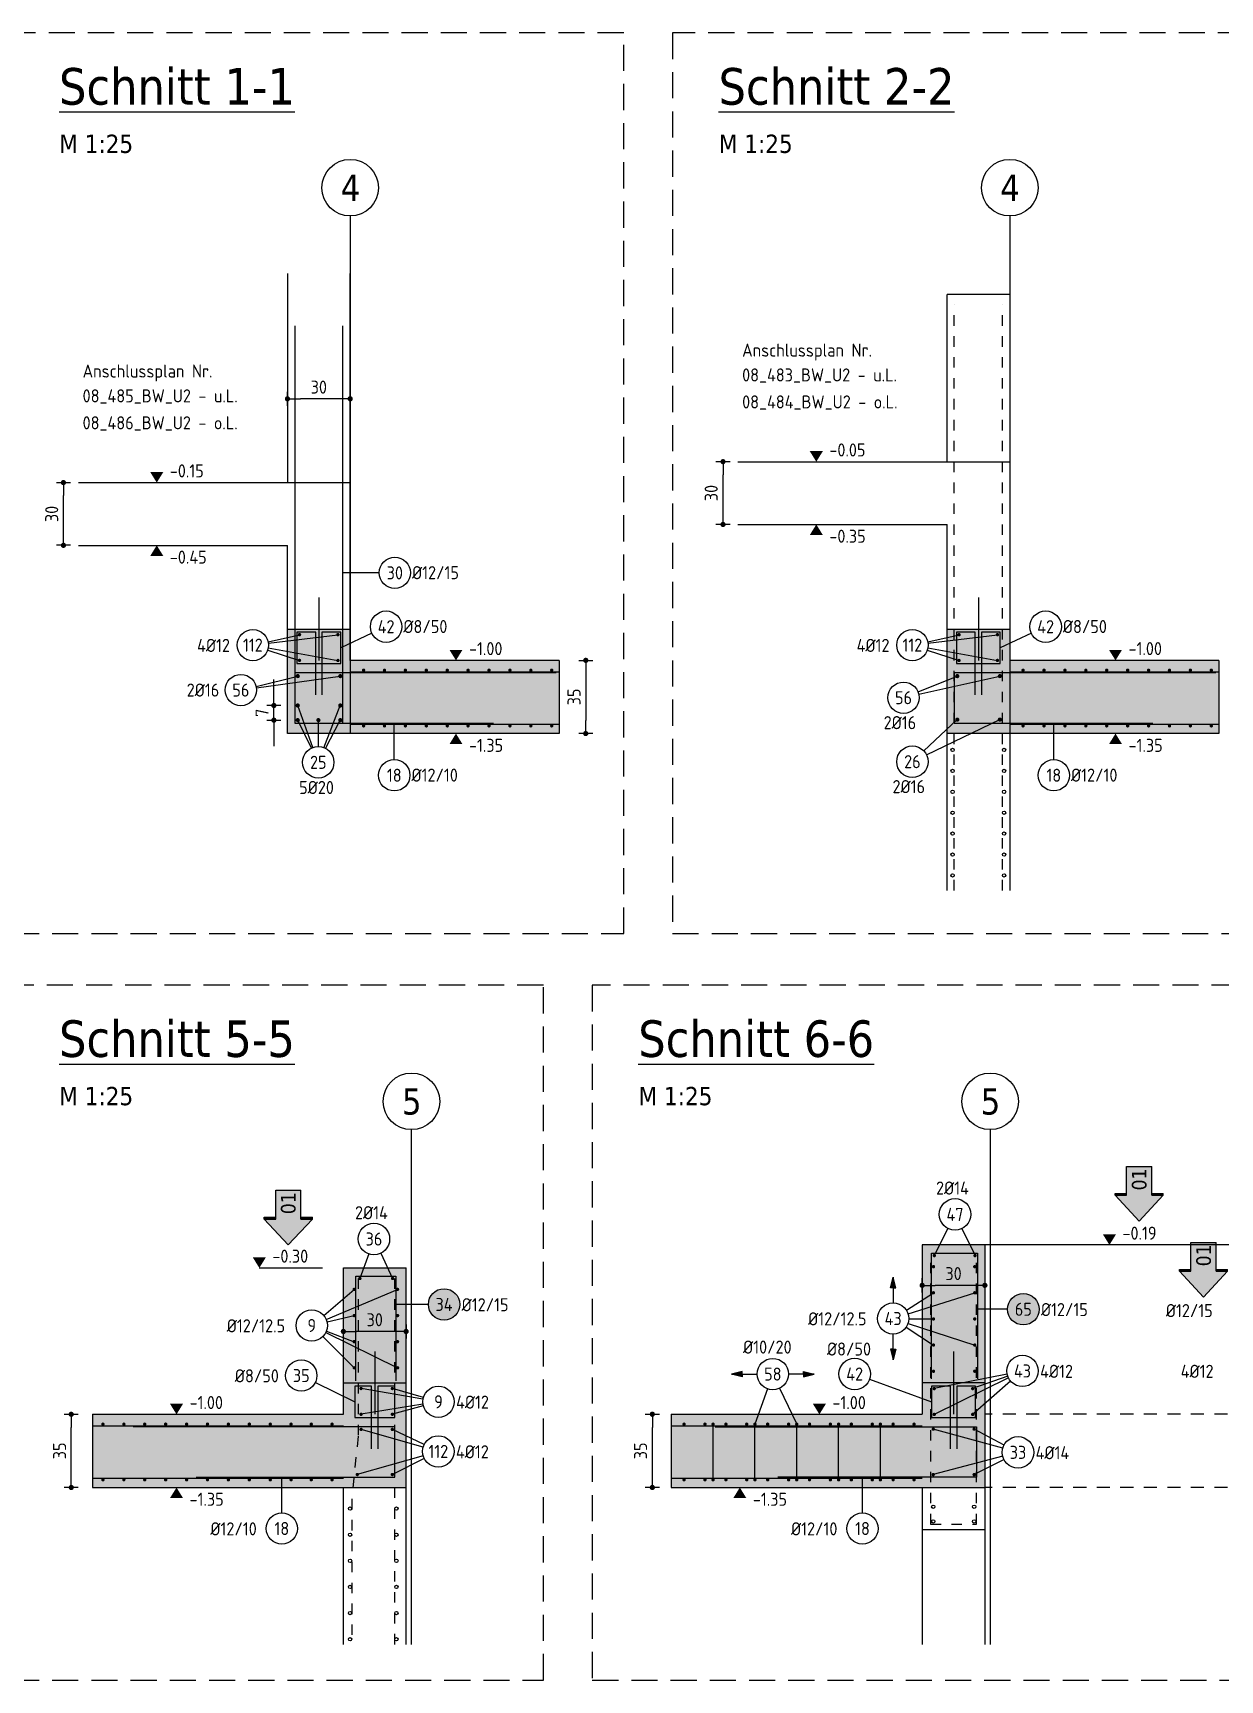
# Model space of a CAD drawing. Extents: x -14 to 117, y -15 to 42.
# Drawn here: x 45.27 to 56.62, y 12.68 to 28.43 of the extents above; entities that cross this region are included whole.
import ezdxf
from ezdxf.enums import TextEntityAlignment as Align

# ---------------------------------------------------------------- set-up
doc = ezdxf.new("R2010")
doc.units = 0
doc.header["$LTSCALE"] = 0.5
for name, pattern in [('AUSGEZOGEN', [1000.01, 1000, 0.01]), ('DASHED', [0.75, 0.5, -0.25]), ('HIDDEN', [0.375, 0.25, -0.125]), ('HIDDEN2', [0.187, 0.125, -0.062]), ('STRICHLINIE', [0.75, 0.5, -0.25])]:
    doc.linetypes.add(name, pattern=pattern)
for name, color, linetype in [('ACHSEN', 7, 'Continuous'), ('AFB', 7, 'Continuous'), ('AFU', 7, 'Continuous'), ('BETON', 7, 'Continuous'), ('DETAIL', 7, 'Continuous'), ('grau_hell', 7, 'Continuous'), ('grau_mittel', 7, 'Continuous'), ('HILFE', 7, 'Continuous'), ('index', 7, 'Continuous'), ('koten', 7, 'Continuous'), ('MASSE', 7, 'Continuous'), ('OBJEKT', 7, 'Continuous'), ('RND', 7, 'Continuous'), ('SFP_Achsen', 7, 'Continuous'), ('TEXT', 7, 'Continuous'), ('VERDECKT', 7, 'Continuous')]:
    doc.layers.add(name, color=color, linetype=linetype)
doc.layers.add('NOPLOT', color=7, linetype='Continuous', plot=False)
doc.styles.add('helv', font='tahoma.ttf')
doc.styles.add('txt', font='isocp.shx')
doc.linetypes.add('AFU_50K', pattern='A,0.15,["/",Standard,S=0.2,R=0,X=-0.01,Y=-0.1],0.07,["/",Standard,S=0.2,R=0,X=-0.01,Y=-0.1],0.15', length=0.37)
doc.linetypes.add('AFU_50M', pattern='A,0.45,["/",Standard,S=0.2,R=0,X=-0.01,Y=-0.1],0.07,["/",Standard,S=0.2,R=0,X=-0.01,Y=-0.1],0.45', length=0.97)
doc.dimstyles.new('DOT_I', dxfattribs={"dimscale": 0.5, "dimtxt": 0.25, "dimasz": 0.25, "dimexe": 0.1, "dimexo": 0.3, "dimgap": 0.1, "dimtad": 1, "dimdec": 3, "dimzin": 3, "dimtxsty": 'txt', "dimblk": 'DOT', "dimblk1": 'DOT', "dimblk2": 'DOT', "dimsah": 1, "dimcen": 0.1, "dimse1": 1, "dimse2": 1, "dimazin": 0, "dimtfac": 1, "dimtdec": 4, "dimtix": 1, "dimtmove": 2, "dimatfit": 3, "dimfxl": 0, "dimtvp": 1, "dimtolj": 1, "dimtzin": 0, "dimarcsym": 0})

# ---------------------------------------------------------------- blocks, each defined once
blk = doc.blocks.new('okrd_u')
at = {"layer": 'koten', "color": 7, "linetype": 'Continuous'}
blk.add_solid([(-0.125, -0.202), (0.125, -0.202), (0, 0)], dxfattribs=at)
at = {"layer": 'koten', "style": 'txt'}
blk.add_attdef('OKRD', (0.25, -0.35), '', height=0.25, dxfattribs=at)
blk = doc.blocks.new('okrd_o')
at = {"layer": 'koten', "color": 7, "linetype": 'Continuous'}
blk.add_solid([(-0.125, 0.202), (0.125, 0.202), (0, 0)], dxfattribs=at)
at = {"layer": 'koten', "style": 'txt'}
blk.add_attdef('OKRD', (0.25, 0.1), '', height=0.25, dxfattribs=at)
blk = doc.blocks.new('DOT')
at = {"layer": 'MASSE', "color": 7, "linetype": 'Continuous'}
for p, q in [((0, 0), (-1, 0)), ((0, 0.54), (0, -0.54))]:
    blk.add_line(p, q, dxfattribs=at)
at = {"layer": 'MASSE', "color": 7, "linetype": 'Continuous', "const_width": 0.2}
blk.add_lwpolyline([(-0.1, 0, 1), (0.1, 0, 1)], format="xyb", close=True, dxfattribs=at)
blk = doc.blocks.new('*D69')
at = {"layer": 'Defpoints', "color": 0, "linetype": 'AUSGEZOGEN', "transparency": 16777216}
for p in [(45.56, 24.134), (45.56, 24.134), (45.56, 23.534)]:
    blk.add_point(p, dxfattribs=at)
at = {"layer": 'MASSE', "color": 0, "linetype": 'AUSGEZOGEN', "lineweight": -2, "transparency": 16777216}
blk.add_line((45.56, 23.659), (45.56, 24.009), dxfattribs=at)
at = {"layer": 'MASSE', "color": 0, "linetype": 'AUSGEZOGEN', "lineweight": -2, "transparency": 16777216, "xscale": 0.125, "yscale": 0.125, "zscale": 0.125}
for p, rotation in [((45.56, 24.134), 90), ((45.56, 23.534), 270)]:
    blk.add_blockref('DOT', p, dxfattribs=dict(at, rotation=rotation))
at = {"layer": 'MASSE', "color": 0, "linetype": 'AUSGEZOGEN', "transparency": 16777216, "insert": (45.448, 23.834), "char_height": 0.125, "attachment_point": 5, "rotation": 90, "style": 'txt'}
blk.add_mtext('\\A1;30', dxfattribs=at)
blk = doc.blocks.new('*D70')
at = {"layer": 'Defpoints', "color": 0, "linetype": 'AUSGEZOGEN', "transparency": 16777216}
for p in [(50.556, 22.434), (50.556, 21.734), (50.556, 21.734)]:
    blk.add_point(p, dxfattribs=at)
at = {"layer": 'MASSE', "color": 0, "linetype": 'AUSGEZOGEN', "lineweight": -2, "transparency": 16777216}
blk.add_line((50.556, 22.309), (50.556, 21.859), dxfattribs=at)
at = {"layer": 'MASSE', "color": 0, "linetype": 'AUSGEZOGEN', "lineweight": -2, "transparency": 16777216, "xscale": 0.125, "yscale": 0.125, "zscale": 0.125}
for p, rotation in [((50.556, 22.434), 90), ((50.556, 21.734), 270)]:
    blk.add_blockref('DOT', p, dxfattribs=dict(at, rotation=rotation))
at = {"layer": 'MASSE', "color": 0, "linetype": 'AUSGEZOGEN', "transparency": 16777216, "insert": (50.444, 22.084), "char_height": 0.125, "attachment_point": 5, "rotation": 90, "style": 'txt'}
blk.add_mtext('\\A1;35', dxfattribs=at)
blk = doc.blocks.new('RND_HIN')
at = {"layer": 'RND', "color": 7, "linetype": 'Continuous'}
blk.add_circle((0, 0), 0.3, dxfattribs=at)
at = {"layer": 'RND', "color": 7, "linetype": 'Continuous', "style": 'txt'}
blk.add_attdef('POSI', text='', height=0.25, dxfattribs=at).set_placement((0, 0), align=Align.MIDDLE)
blk = doc.blocks.new('*D71')
at = {"layer": 'Defpoints', "color": 0, "linetype": 'AUSGEZOGEN', "transparency": 16777216}
for p in [(47.703, 24.935), (47.703, 24.935), (48.303, 24.935)]:
    blk.add_point(p, dxfattribs=at)
at = {"layer": 'MASSE', "color": 0, "linetype": 'AUSGEZOGEN', "lineweight": -2, "transparency": 16777216}
blk.add_line((48.178, 24.935), (47.828, 24.935), dxfattribs=at)
at = {"layer": 'MASSE', "color": 0, "linetype": 'AUSGEZOGEN', "lineweight": -2, "transparency": 16777216, "xscale": 0.125, "yscale": 0.125, "zscale": 0.125, "rotation": 180}
blk.add_blockref('DOT', (47.703, 24.935), dxfattribs=at)
at = {"layer": 'MASSE', "color": 0, "linetype": 'AUSGEZOGEN', "lineweight": -2, "transparency": 16777216, "xscale": 0.125, "yscale": 0.125, "zscale": 0.125}
blk.add_blockref('DOT', (48.303, 24.935), dxfattribs=at)
at = {"layer": 'MASSE', "color": 0, "linetype": 'AUSGEZOGEN', "transparency": 16777216, "insert": (48.003, 25.047), "char_height": 0.125, "attachment_point": 5, "style": 'txt'}
blk.add_mtext('\\A1;30', dxfattribs=at)
blk = doc.blocks.new('*D72')
at = {"layer": 'Defpoints', "color": 0, "linetype": 'AUSGEZOGEN', "transparency": 16777216}
for p in [(51.869, 24.334), (51.869, 24.334), (51.869, 23.734)]:
    blk.add_point(p, dxfattribs=at)
at = {"layer": 'MASSE', "color": 0, "linetype": 'AUSGEZOGEN', "lineweight": -2, "transparency": 16777216}
blk.add_line((51.869, 23.859), (51.869, 24.209), dxfattribs=at)
at = {"layer": 'MASSE', "color": 0, "linetype": 'AUSGEZOGEN', "lineweight": -2, "transparency": 16777216, "xscale": 0.125, "yscale": 0.125, "zscale": 0.125}
for p, rotation in [((51.869, 24.334), 90), ((51.869, 23.734), 270)]:
    blk.add_blockref('DOT', p, dxfattribs=dict(at, rotation=rotation))
at = {"layer": 'MASSE', "color": 0, "linetype": 'AUSGEZOGEN', "transparency": 16777216, "insert": (51.756, 24.034), "char_height": 0.125, "attachment_point": 5, "rotation": 90, "style": 'txt'}
blk.add_mtext('\\A1;30', dxfattribs=at)
blk = doc.blocks.new('*D78')
at = {"layer": 'Defpoints', "color": 0, "linetype": 'AUSGEZOGEN', "transparency": 16777216}
for p in [(45.635, 15.224), (45.635, 15.224), (45.635, 14.524)]:
    blk.add_point(p, dxfattribs=at)
at = {"layer": 'MASSE', "color": 0, "linetype": 'AUSGEZOGEN', "lineweight": -2, "transparency": 16777216}
blk.add_line((45.635, 14.649), (45.635, 15.099), dxfattribs=at)
at = {"layer": 'MASSE', "color": 0, "linetype": 'AUSGEZOGEN', "lineweight": -2, "transparency": 16777216, "xscale": 0.125, "yscale": 0.125, "zscale": 0.125}
for p, rotation in [((45.635, 15.224), 90), ((45.635, 14.524), 270)]:
    blk.add_blockref('DOT', p, dxfattribs=dict(at, rotation=rotation))
at = {"layer": 'MASSE', "color": 0, "linetype": 'AUSGEZOGEN', "transparency": 16777216, "insert": (45.523, 14.874), "char_height": 0.125, "attachment_point": 5, "rotation": 90, "style": 'txt'}
blk.add_mtext('\\A1;35', dxfattribs=at)
blk = doc.blocks.new('*D79')
at = {"layer": 'Defpoints', "color": 0, "linetype": 'AUSGEZOGEN', "transparency": 16777216}
for p in [(48.238, 16.016), (48.238, 16.016), (48.838, 16.016)]:
    blk.add_point(p, dxfattribs=at)
at = {"layer": 'MASSE', "color": 0, "linetype": 'AUSGEZOGEN', "lineweight": -2, "transparency": 16777216}
blk.add_line((48.713, 16.016), (48.363, 16.016), dxfattribs=at)
at = {"layer": 'MASSE', "color": 0, "linetype": 'AUSGEZOGEN', "lineweight": -2, "transparency": 16777216, "xscale": 0.125, "yscale": 0.125, "zscale": 0.125, "rotation": 180}
blk.add_blockref('DOT', (48.238, 16.016), dxfattribs=at)
at = {"layer": 'MASSE', "color": 0, "linetype": 'AUSGEZOGEN', "lineweight": -2, "transparency": 16777216, "xscale": 0.125, "yscale": 0.125, "zscale": 0.125}
blk.add_blockref('DOT', (48.838, 16.016), dxfattribs=at)
at = {"layer": 'MASSE', "color": 0, "linetype": 'AUSGEZOGEN', "transparency": 16777216, "insert": (48.538, 16.128), "char_height": 0.125, "attachment_point": 5, "style": 'txt'}
blk.add_mtext('\\A1;30', dxfattribs=at)
blk = doc.blocks.new('Pfeillinie')
at = {"layer": 'TEXT', "linetype": 'Continuous'}
blk.add_hatch(color=7, dxfattribs=at).paths.add_polyline_path([(0, 0), (-0.8, 0.2), (-0.8, 0), (-0.8, -0.2)])
at = {"layer": 'TEXT', "color": 7, "linetype": 'Continuous'}
for p, q in [((-0.8, 0), (-0.8, 0.2)), ((-0.8, 0.2), (0, 0)), ((-0.8, 0), (-0.8, -0.2)), ((-0.8, -0.2), (0, 0))]:
    blk.add_line(p, q, dxfattribs=at)
blk = doc.blocks.new('*D80')
at = {"layer": 'Defpoints', "color": 0, "linetype": 'AUSGEZOGEN', "transparency": 16777216}
for p in [(51.193, 15.224), (51.193, 15.224), (51.193, 14.524)]:
    blk.add_point(p, dxfattribs=at)
at = {"layer": 'MASSE', "color": 0, "linetype": 'AUSGEZOGEN', "lineweight": -2, "transparency": 16777216}
blk.add_line((51.193, 14.649), (51.193, 15.099), dxfattribs=at)
at = {"layer": 'MASSE', "color": 0, "linetype": 'AUSGEZOGEN', "lineweight": -2, "transparency": 16777216, "xscale": 0.125, "yscale": 0.125, "zscale": 0.125}
for p, rotation in [((51.193, 15.224), 90), ((51.193, 14.524), 270)]:
    blk.add_blockref('DOT', p, dxfattribs=dict(at, rotation=rotation))
at = {"layer": 'MASSE', "color": 0, "linetype": 'AUSGEZOGEN', "transparency": 16777216, "insert": (51.08, 14.874), "char_height": 0.125, "attachment_point": 5, "rotation": 90, "style": 'txt'}
blk.add_mtext('\\A1;35', dxfattribs=at)
blk = doc.blocks.new('*D81')
at = {"layer": 'Defpoints', "color": 0, "linetype": 'AUSGEZOGEN', "transparency": 16777216}
for p in [(53.774, 16.457), (53.774, 16.457), (54.374, 16.457)]:
    blk.add_point(p, dxfattribs=at)
at = {"layer": 'MASSE', "color": 0, "linetype": 'AUSGEZOGEN', "lineweight": -2, "transparency": 16777216}
blk.add_line((54.249, 16.457), (53.899, 16.457), dxfattribs=at)
at = {"layer": 'MASSE', "color": 0, "linetype": 'AUSGEZOGEN', "lineweight": -2, "transparency": 16777216, "xscale": 0.125, "yscale": 0.125, "zscale": 0.125, "rotation": 180}
blk.add_blockref('DOT', (53.774, 16.457), dxfattribs=at)
at = {"layer": 'MASSE', "color": 0, "linetype": 'AUSGEZOGEN', "lineweight": -2, "transparency": 16777216, "xscale": 0.125, "yscale": 0.125, "zscale": 0.125}
blk.add_blockref('DOT', (54.374, 16.457), dxfattribs=at)
at = {"layer": 'MASSE', "color": 0, "linetype": 'AUSGEZOGEN', "transparency": 16777216, "insert": (54.074, 16.569), "char_height": 0.125, "attachment_point": 5, "style": 'txt'}
blk.add_mtext('\\A1;30', dxfattribs=at)
blk = doc.blocks.new('*D94')
at = {"layer": 'Defpoints', "color": 0, "linetype": 'AUSGEZOGEN', "transparency": 16777216}
for p in [(47.573, 22.002), (47.573, 22.002), (47.573, 21.862)]:
    blk.add_point(p, dxfattribs=at)
at = {"layer": 'MASSE', "color": 0, "linetype": 'AUSGEZOGEN', "lineweight": -2, "transparency": 16777216}
for p, q in [((47.573, 22.127), (47.573, 22.252)), ((47.573, 21.862), (47.573, 22.002)), ((47.573, 21.737), (47.573, 21.612))]:
    blk.add_line(p, q, dxfattribs=at)
at = {"layer": 'MASSE', "color": 0, "linetype": 'AUSGEZOGEN', "lineweight": -2, "transparency": 16777216, "xscale": 0.125, "yscale": 0.125, "zscale": 0.125}
for p, rotation in [((47.573, 22.002), 270), ((47.573, 21.862), 90)]:
    blk.add_blockref('DOT', p, dxfattribs=dict(at, rotation=rotation))
at = {"layer": 'MASSE', "color": 0, "linetype": 'AUSGEZOGEN', "transparency": 16777216, "insert": (47.46, 21.932), "char_height": 0.125, "attachment_point": 5, "rotation": 90, "style": 'txt'}
blk.add_mtext('\\A1;7', dxfattribs=at)
blk = doc.blocks.new('hin_ind5')
at = {"layer": 'grau_hell', "linetype": 'AUSGEZOGEN'}
h = blk.add_hatch(color=9, dxfattribs=at)
h.dxf.hatch_style = 2
h.paths.add_polyline_path([(0, 0), (0.619, -0.577), (0.619, -0.3), (1.306, -0.3), (1.306, 0.3), (0.619, 0.3), (0.619, 0.577)])
h.paths.add_polyline_path([(0.34, -0.274), (1.311, -0.274), (1.311, 0.274), (0.34, 0.274)], flags=9)
at = {"layer": 'OBJEKT', "linetype": 'AUSGEZOGEN'}
for points in [[(0.619, 0.3), (0.66, 0.3), (0.66, 0.577), (0.619, 0.577)], [(0.619, -0.577), (0.66, -0.577), (0.66, -0.3), (0.619, -0.3)]]:
    blk.add_hatch(color=1, dxfattribs=at).paths.add_polyline_path(points)
at = {"layer": 'OBJEKT', "color": 1, "linetype": 'AUSGEZOGEN'}
for p, q in [((0, 0), (0.619, 0.577)), ((0.619, 0.577), (0.619, 0.3)), ((0.619, 0.577), (0.66, 0.577)), ((0.66, 0.577), (0.66, 0.3)), ((0, 0), (0.619, -0.577)), ((0.619, 0.3), (1.306, 0.3)), ((1.306, 0.3), (1.306, -0.3)), ((0.619, -0.3), (0.619, -0.577)), ((0.619, -0.3), (1.306, -0.3)), ((0.66, -0.3), (0.66, -0.577))]:
    blk.add_line(p, q, dxfattribs=at)
at = {"layer": 'OBJEKT', "color": 7, "linetype": 'AUSGEZOGEN'}
blk.add_line((0.619, -0.577), (0.66, -0.577), dxfattribs=at)
at = {"layer": 'index', "color": 1, "linetype": 'Continuous', "style": 'helv'}
blk.add_attdef('INDEX', text='', height=0.35, rotation=360, dxfattribs=at).set_placement((1.259, 0), align=Align.MIDDLE_RIGHT)

msp = doc.modelspace()

# ---------------------------------------------------------------- hatches: boundary and pattern name
at = {"layer": 'grau_hell'}
for points in [[(49.3508, 16.2746, 1), (49.0508, 16.2746, 1)], [(54.5916, 16.2281, 1), (54.8916, 16.2281, 1)]]:
    msp.add_hatch(color=9, dxfattribs=at).paths.add_polyline_path(points)
at = {"layer": 'grau_mittel'}
h = msp.add_hatch(color=61, dxfattribs=at)
h.paths.add_polyline_path([(47.703, 21.7335), (48.303, 21.7335), (48.303, 22.7335), (47.703, 22.7335)])
h.paths.add_polyline_path([(50.303, 21.7335), (50.303, 22.4335), (48.303, 22.4335), (48.303, 21.7335)])
h = msp.add_hatch(color=61, dxfattribs=at)
h.paths.add_polyline_path([(54.6115, 22.4335), (54.6115, 21.7335), (56.6115, 21.7335), (56.6115, 22.4335)])
h.paths.add_polyline_path([(54.6115, 22.7335), (54.0115, 22.7335), (54.0115, 21.7335), (54.6115, 21.7335)])
h = msp.add_hatch(color=61, dxfattribs=at)
h.paths.add_polyline_path([(57.7443, 15.2236), (57.7443, 15.5236), (57.1443, 15.5236), (57.1443, 14.5236), (59.9243, 14.5236), (59.9243, 14.2236), (60.5243, 14.2236), (60.5243, 15.2236)])
h.paths.add_polyline_path([(57.1443, 15.5236), (57.7443, 15.5236), (57.7443, 16.8436), (57.1443, 16.8436)])
h.paths.add_polyline_path([(54.3743, 15.5236), (53.7743, 15.5236), (53.7743, 15.2236), (51.3743, 15.2236), (51.3743, 14.5236), (53.7743, 14.5236), (54.3743, 14.5236)])
h.paths.add_polyline_path([(54.3743, 16.8436), (53.7743, 16.8436), (53.7743, 15.5236), (54.3743, 15.5236)])
h = msp.add_hatch(color=61, dxfattribs=at)
h.paths.add_polyline_path([(45.8384, 15.2236), (45.8384, 14.5236), (48.2384, 14.5236), (48.8384, 14.5236), (48.8384, 15.5236), (48.2384, 15.5236), (48.2384, 15.2236)])
h.paths.add_polyline_path([(48.2384, 15.5236), (48.8384, 15.5236), (48.8384, 16.6236), (48.2384, 16.6236)])

# ---------------------------------------------------------------- linework, layer by layer
at = {"layer": 'ACHSEN', "color": 140, "linetype": 'AUSGEZOGEN'}
for p, q in [((48.303, 26.6835), (48.303, 21.7335)), ((54.6115, 26.6835), (54.6115, 20.2335)), ((48.8884, 13.0236), (48.8884, 17.9463)), ((54.4243, 17.9463), (54.4243, 13.0236))]:
    msp.add_line(p, q, dxfattribs=at)
at = {"layer": 'AFB', "color": 1, "linetype": 'AUSGEZOGEN'}
for p, q in [((48.003, 23.0335), (48.003, 22.4335)), ((54.3115, 23.0335), (54.3115, 22.4335)), ((48.5384, 15.8236), (48.5384, 15.2236)), ((54.0743, 15.8236), (54.0743, 15.2236))]:
    msp.add_line(p, q, dxfattribs=at)
at = {"layer": 'AFU', "color": 8, "linetype": 'AFU_50K'}
for p, q in [((54.0115, 24.3335), (54.6115, 24.3335)), ((47.703, 24.1335), (48.303, 24.1335)), ((54.6115, 21.7335), (54.0115, 21.7335)), ((48.2384, 14.5236), (48.8384, 14.5236)), ((53.7743, 14.5236), (54.3743, 14.5236))]:
    msp.add_line(p, q, dxfattribs=at)
at = {"layer": 'AFU', "color": 8, "linetype": 'AFU_50M'}
for p, q in [((47.703, 22.7335), (48.303, 22.7335)), ((54.0115, 22.7335), (54.6115, 22.7335)), ((48.2384, 15.5236), (48.8384, 15.5236)), ((54.3743, 15.5236), (53.7743, 15.5236))]:
    msp.add_line(p, q, dxfattribs=at)
at = {"layer": 'BETON', "color": 6, "linetype": 'AUSGEZOGEN'}
for p, q in [((47.703, 26.1335), (47.703, 24.1335)), ((48.303, 22.4335), (48.303, 26.1335)), ((54.0115, 24.3335), (54.0115, 25.9335)), ((54.6115, 25.9335), (54.0115, 25.9335)), ((54.6115, 25.9335), (54.6115, 22.4335)), ((52.0115, 24.3335), (54.0115, 24.3335)), ((45.703, 24.1335), (47.703, 24.1335)), ((52.0115, 23.7335), (54.0115, 23.7335)), ((54.0115, 20.2335), (54.0115, 23.7335)), ((45.703, 23.5335), (47.703, 23.5335)), ((47.703, 21.7335), (47.703, 23.5335)), ((50.303, 22.4335), (48.303, 22.4335)), ((56.6115, 22.4335), (54.6115, 22.4335)), ((50.303, 21.7335), (47.703, 21.7335)), ((56.6115, 21.7335), (54.6115, 21.7335)), ((53.7743, 16.8436), (53.7743, 15.2236)), ((54.3743, 16.8436), (53.7743, 16.8436)), ((54.3743, 16.8436), (54.3743, 14.1236)), ((48.2384, 16.6236), (48.8384, 16.6236)), ((48.2384, 15.2236), (48.2384, 16.6236)), ((48.8384, 13.0236), (48.8384, 16.6236)), ((45.8384, 15.2236), (48.2384, 15.2236)), ((51.3743, 15.2236), (53.7743, 15.2236)), ((45.8384, 14.5236), (48.2384, 14.5236)), ((48.2384, 13.0236), (48.2384, 14.5236)), ((51.3743, 14.5236), (53.7743, 14.5236)), ((53.7743, 14.5236), (53.7743, 14.1236)), ((53.7743, 14.1236), (54.3743, 14.1236))]:
    msp.add_line(p, q, dxfattribs=at)
at = {"layer": 'DETAIL', "color": 102, "linetype": 'STRICHLINIE'}
for points in [[(45.0775, 28.4339), (45.0775, 19.8216), (50.9194, 19.8216), (50.9194, 28.4339)], [(51.3859, 28.4339), (51.3859, 19.8216), (57.2279, 19.8216), (57.2279, 28.4339)], [(45.0775, 19.3269), (45.0775, 12.6824), (50.1514, 12.6824), (50.1514, 19.3269)], [(50.6179, 19.3269), (50.6179, 12.6824), (61.2924, 12.6824), (61.2924, 19.3269)]]:
    msp.add_lwpolyline(points, close=True, dxfattribs=at)
at = {"layer": 'HILFE', "color": 102, "linetype": 'AUSGEZOGEN'}
msp.add_line((47.4338, 16.6236), (48.0381, 16.6236), dxfattribs=at)
at = {"layer": 'NOPLOT', "color": 191, "linetype": 'AUSGEZOGEN'}
for p, q in [((50.303, 22.4335), (50.303, 21.7335)), ((56.6115, 22.4335), (56.6115, 21.7335)), ((45.8384, 15.2236), (45.8384, 14.5236)), ((51.3743, 15.2236), (51.3743, 14.5236))]:
    msp.add_line(p, q, dxfattribs=at)
at = {"layer": 'OBJEKT', "color": 7, "linetype": 'AUSGEZOGEN'}
for p, q in [((57.1443, 16.8436), (54.3743, 16.8436)), ((53.7743, 14.1236), (53.7743, 13.0236)), ((54.3743, 14.1236), (54.3743, 13.0236))]:
    msp.add_line(p, q, dxfattribs=at)
at = {"layer": 'RND', "color": 102, "linetype": 'AUSGEZOGEN'}
for p, q in [((48.58, 23.271), (48.233, 23.271)), ((48.5107, 22.6925), (48.213, 22.5535)), ((54.8192, 22.6925), (54.5215, 22.5535)), ((47.5145, 22.5326), (47.8182, 22.4329)), ((47.5184, 22.6122), (47.8182, 22.6793)), ((47.5196, 22.5528), (48.1856, 22.4329)), ((47.5209, 22.5977), (48.1856, 22.6793)), ((53.8229, 22.5326), (54.1267, 22.4329)), ((53.8268, 22.6122), (54.1267, 22.6793)), ((53.8281, 22.5528), (54.4941, 22.4329)), ((53.8293, 22.5977), (54.4941, 22.6793)), ((47.403, 22.1854), (47.8014, 22.2834)), ((47.4058, 22.1705), (48.2086, 22.2834)), ((53.7348, 22.1326), (54.1099, 22.2834)), ((53.742, 22.1095), (54.5171, 22.2834)), ((47.9468, 21.5999), (47.8014, 22.0022)), ((48.0521, 21.5987), (48.2086, 22.0022)), ((47.9321, 21.5937), (47.8014, 21.8622)), ((47.9983, 21.6088), (47.9992, 21.8622)), ((48.0673, 21.5918), (48.2086, 21.8622)), ((48.7245, 21.4851), (48.7245, 21.8335)), ((53.7898, 21.5674), (54.1099, 21.8672)), ((53.8155, 21.5299), (54.5171, 21.8672)), ((55.033, 21.4851), (55.033, 21.8335)), ((54.0208, 17.002), (53.8901, 16.7416)), ((54.1536, 17.0011), (54.2797, 16.7416)), ((48.48, 16.759), (48.3955, 16.5228)), ((48.5946, 16.7646), (48.7088, 16.5228)), ((48.0495, 16.1703), (48.3411, 16.4183)), ((48.0736, 16.1313), (48.7559, 16.4183)), ((53.6227, 16.2204), (53.882, 16.3857)), ((53.6393, 16.1848), (54.2768, 16.3857)), ((49.0508, 16.2746), (48.7384, 16.2746)), ((54.5916, 16.2281), (54.3043, 16.2281)), ((48.0813, 16.1074), (48.3411, 16.1683)), ((53.6388, 16.0933), (54.2768, 15.8857)), ((53.6462, 16.1381), (53.882, 16.1357)), ((48.0415, 15.9672), (48.3411, 15.6683)), ((48.0698, 16.0068), (48.7559, 15.6683)), ((48.0754, 16.0197), (48.3411, 15.9183)), ((53.6215, 16.0572), (53.882, 15.8857)), ((54.5864, 15.6089), (53.8895, 15.4694)), ((47.9698, 15.5288), (48.3484, 15.3436)), ((48.9994, 15.369), (48.407, 15.4703)), ((49.0031, 15.3851), (48.7063, 15.4703)), ((52.295, 15.4674), (52.1743, 15.1296)), ((52.4101, 15.4734), (52.5743, 15.1296)), ((53.2695, 15.5584), (53.8643, 15.3436)), ((54.5989, 15.5721), (53.8895, 15.2229)), ((54.5921, 15.5882), (54.2569, 15.4694)), ((54.6204, 15.5398), (54.2569, 15.2229)), ((48.9992, 15.3198), (48.407, 15.224)), ((49.0025, 15.3044), (48.7063, 15.224)), ((49.0017, 14.9098), (48.407, 15.0793)), ((49.0107, 14.9335), (48.7063, 15.0793)), ((54.5459, 14.8997), (53.8799, 15.0819)), ((54.558, 14.9302), (54.2712, 15.0819)), ((49.0017, 14.8276), (48.3705, 14.648)), ((54.5455, 14.822), (53.8799, 14.6469)), ((49.0119, 14.8014), (48.7063, 14.648)), ((54.5569, 14.7922), (54.2712, 14.6469)), ((47.6492, 14.2816), (47.6492, 14.6236)), ((53.2031, 14.2816), (53.2031, 14.6236))]:
    msp.add_line(p, q, dxfattribs=at)
at = {"layer": 'RND', "color": 1, "linetype": 'HIDDEN2'}
for points in [[(54.0815, 20.2335), (54.0815, 25.8335)], [(54.5415, 20.2335), (54.5415, 25.8335)], [(53.8543, 16.6736), (53.8543, 14.1736), (54.2943, 14.1736), (54.2943, 16.6736)], [(48.3784, 16.5236), (48.3784, 15.0136), (48.3184, 14.4136), (48.3184, 13.0236)], [(48.7284, 13.0236), (48.7284, 16.5236)]]:
    msp.add_lwpolyline(points, dxfattribs=at)
at = {"layer": 'RND', "color": 1, "linetype": 'AUSGEZOGEN'}
for points in [[(47.773, 25.6335), (47.773, 21.8335), (48.233, 21.8335), (48.233, 25.6335)], [(50.273, 22.3135), (47.773, 22.3135), (47.773, 21.8335), (49.673, 21.8335)], [(48.303, 22.3235), (50.303, 22.3235)], [(56.5815, 22.3135), (54.0815, 22.3135), (54.0815, 21.8335), (55.9815, 21.8335)], [(54.6115, 22.3235), (56.6115, 22.3235)], [(48.303, 21.8235), (50.303, 21.8235)], [(54.6115, 21.8235), (56.6115, 21.8235)], [(53.8643, 15.5636), (53.8643, 16.7636), (54.3043, 16.7636), (54.3043, 15.5636)], [(48.3584, 15.5436), (48.3584, 16.5436), (48.7384, 16.5436), (48.7384, 15.5436)], [(51.7743, 14.5976), (51.7743, 15.1296)], [(52.1743, 14.5976), (52.1743, 15.1296)], [(52.5743, 14.5976), (52.5743, 15.1296)], [(52.9743, 14.5976), (52.9743, 15.1296)], [(53.3743, 14.5976), (53.3743, 15.1296)], [(45.8384, 15.1136), (48.2384, 15.1136)], [(46.8284, 14.6236), (48.7284, 14.6236), (48.7284, 15.1036), (46.2284, 15.1036)], [(51.3743, 15.1136), (53.7743, 15.1136)], [(51.7943, 15.1036), (54.2943, 15.1036), (54.2943, 14.6236), (52.3943, 14.6236)], [(45.8384, 14.6136), (48.2384, 14.6136)], [(51.3743, 14.6136), (53.7743, 14.6136)]]:
    msp.add_lwpolyline(points, dxfattribs=at)
at = {"layer": 'RND', "color": 7, "linetype": 'AUSGEZOGEN'}
for points in [[(47.973, 22.1035), (47.973, 22.7035), (47.793, 22.7035), (47.793, 22.4035), (48.213, 22.4035), (48.213, 22.7035), (48.033, 22.7035), (48.033, 22.1035)], [(54.2815, 22.1035), (54.2815, 22.7035), (54.1015, 22.7035), (54.1015, 22.4035), (54.5215, 22.4035), (54.5215, 22.7035), (54.3415, 22.7035), (54.3415, 22.1035)], [(48.5084, 14.8936), (48.5084, 15.4936), (48.3484, 15.4936), (48.3484, 15.1936), (48.7284, 15.1936), (48.7284, 15.4936), (48.5684, 15.4936), (48.5684, 14.8936)], [(54.0443, 14.8936), (54.0443, 15.4936), (53.8643, 15.4936), (53.8643, 15.1936), (54.2843, 15.1936), (54.2843, 15.4936), (54.1043, 15.4936), (54.1043, 14.8936)]]:
    msp.add_lwpolyline(points, dxfattribs=at)
for points, const_width in [([(47.8102, 22.6793, 1), (47.8262, 22.6793, 1)], 0.016), ([(48.1936, 22.6793, -1), (48.1776, 22.6793, -1)], 0.016), ([(54.1187, 22.6793, 1), (54.1347, 22.6793, 1)], 0.016), ([(54.5021, 22.6793, -1), (54.4861, 22.6793, -1)], 0.016), ([(47.8102, 22.4329, 1), (47.8262, 22.4329, 1)], 0.016), ([(48.1936, 22.4329, -1), (48.1776, 22.4329, -1)], 0.016), ([(54.1187, 22.4329, 1), (54.1347, 22.4329, 1)], 0.016), ([(54.5021, 22.4329, -1), (54.4861, 22.4329, -1)], 0.016), ([(47.7914, 22.2834, 1), (47.8114, 22.2834, 1)], 0.02), ([(48.1986, 22.2834, 1), (48.2186, 22.2834, 1)], 0.02), ([(48.423, 22.3395, -1), (48.439, 22.3395, -1)], 0.016), ([(48.623, 22.3395, -1), (48.639, 22.3395, -1)], 0.016), ([(48.823, 22.3395, -1), (48.839, 22.3395, -1)], 0.016), ([(49.023, 22.3395, -1), (49.039, 22.3395, -1)], 0.016), ([(49.223, 22.3395, -1), (49.239, 22.3395, -1)], 0.016), ([(49.423, 22.3395, -1), (49.439, 22.3395, -1)], 0.016), ([(49.623, 22.3395, -1), (49.639, 22.3395, -1)], 0.016), ([(49.823, 22.3395, -1), (49.839, 22.3395, -1)], 0.016), ([(50.023, 22.3395, -1), (50.039, 22.3395, -1)], 0.016), ([(50.223, 22.3395, -1), (50.239, 22.3395, -1)], 0.016), ([(54.0999, 22.2834, 1), (54.1199, 22.2834, 1)], 0.02), ([(54.5071, 22.2834, 1), (54.5271, 22.2834, 1)], 0.02), ([(54.7315, 22.3395, -1), (54.7475, 22.3395, -1)], 0.016), ([(54.9315, 22.3395, -1), (54.9475, 22.3395, -1)], 0.016), ([(55.1315, 22.3395, -1), (55.1475, 22.3395, -1)], 0.016), ([(55.3315, 22.3395, -1), (55.3475, 22.3395, -1)], 0.016), ([(55.5315, 22.3395, -1), (55.5475, 22.3395, -1)], 0.016), ([(55.7315, 22.3395, -1), (55.7475, 22.3395, -1)], 0.016), ([(55.9315, 22.3395, -1), (55.9475, 22.3395, -1)], 0.016), ([(56.1315, 22.3395, -1), (56.1475, 22.3395, -1)], 0.016), ([(56.3315, 22.3395, -1), (56.3475, 22.3395, -1)], 0.016), ([(56.5315, 22.3395, -1), (56.5475, 22.3395, -1)], 0.016), ([(47.7914, 22.0022, 1), (47.8114, 22.0022, 1)], 0.02), ([(48.1986, 22.0022, 1), (48.2186, 22.0022, 1)], 0.02), ([(47.7914, 21.8622, 1), (47.8114, 21.8622, 1)], 0.02), ([(47.9892, 21.8622, 1), (48.0092, 21.8622, 1)], 0.02), ([(48.1986, 21.8622, 1), (48.2186, 21.8622, 1)], 0.02), ([(48.423, 21.8075, 1), (48.439, 21.8075, 1)], 0.016), ([(48.623, 21.8075, 1), (48.639, 21.8075, 1)], 0.016), ([(48.823, 21.8075, 1), (48.839, 21.8075, 1)], 0.016), ([(49.023, 21.8075, 1), (49.039, 21.8075, 1)], 0.016), ([(49.223, 21.8075, 1), (49.239, 21.8075, 1)], 0.016), ([(49.423, 21.8075, 1), (49.439, 21.8075, 1)], 0.016), ([(49.623, 21.8075, 1), (49.639, 21.8075, 1)], 0.016), ([(49.823, 21.8075, 1), (49.839, 21.8075, 1)], 0.016), ([(50.023, 21.8075, 1), (50.039, 21.8075, 1)], 0.016), ([(50.223, 21.8075, 1), (50.239, 21.8075, 1)], 0.016), ([(54.0999, 21.8672, -1), (54.1199, 21.8672, -1)], 0.02), ([(54.5071, 21.8672, -1), (54.5271, 21.8672, -1)], 0.02), ([(54.7315, 21.8075, 1), (54.7475, 21.8075, 1)], 0.016), ([(54.9315, 21.8075, 1), (54.9475, 21.8075, 1)], 0.016), ([(55.1315, 21.8075, 1), (55.1475, 21.8075, 1)], 0.016), ([(55.3315, 21.8075, 1), (55.3475, 21.8075, 1)], 0.016), ([(55.5315, 21.8075, 1), (55.5475, 21.8075, 1)], 0.016), ([(55.7315, 21.8075, 1), (55.7475, 21.8075, 1)], 0.016), ([(55.9315, 21.8075, 1), (55.9475, 21.8075, 1)], 0.016), ([(56.1315, 21.8075, 1), (56.1475, 21.8075, 1)], 0.016), ([(56.3315, 21.8075, 1), (56.3475, 21.8075, 1)], 0.016), ([(56.5315, 21.8075, 1), (56.5475, 21.8075, 1)], 0.016), ([(53.8821, 16.7416, 1), (53.8981, 16.7416, 1)], 0.016), ([(54.2877, 16.7416, -1), (54.2717, 16.7416, -1)], 0.016), ([(53.874, 16.6357, 1), (53.89, 16.6357, 1)], 0.016), ([(54.2848, 16.6357, -1), (54.2688, 16.6357, -1)], 0.016), ([(48.3331, 16.4183, 1), (48.3491, 16.4183, 1)], 0.016), ([(48.3875, 16.5228, 1), (48.4035, 16.5228, 1)], 0.016), ([(48.7168, 16.5228, -1), (48.7008, 16.5228, -1)], 0.016), ([(48.7639, 16.4183, -1), (48.7479, 16.4183, -1)], 0.016), ([(53.874, 16.3857, 1), (53.89, 16.3857, 1)], 0.016), ([(54.2848, 16.3857, -1), (54.2688, 16.3857, -1)], 0.016), ([(48.3331, 16.1683, 1), (48.3491, 16.1683, 1)], 0.016), ([(48.7639, 16.1683, -1), (48.7479, 16.1683, -1)], 0.016), ([(53.874, 16.1357, 1), (53.89, 16.1357, 1)], 0.016), ([(54.2848, 16.1357, -1), (54.2688, 16.1357, -1)], 0.016), ([(48.3331, 15.9183, 1), (48.3491, 15.9183, 1)], 0.016), ([(48.7639, 15.9183, -1), (48.7479, 15.9183, -1)], 0.016), ([(53.874, 15.8857, 1), (53.89, 15.8857, 1)], 0.016), ([(54.2848, 15.8857, -1), (54.2688, 15.8857, -1)], 0.016), ([(48.3331, 15.6683, 1), (48.3491, 15.6683, 1)], 0.016), ([(48.7639, 15.6683, -1), (48.7479, 15.6683, -1)], 0.016), ([(53.874, 15.6357, 1), (53.89, 15.6357, 1)], 0.016), ([(54.2848, 15.6357, -1), (54.2688, 15.6357, -1)], 0.016), ([(48.399, 15.4703, 1), (48.415, 15.4703, 1)], 0.016), ([(48.7143, 15.4703, -1), (48.6983, 15.4703, -1)], 0.016), ([(53.8815, 15.4694, 1), (53.8975, 15.4694, 1)], 0.016), ([(54.2649, 15.4694, -1), (54.2489, 15.4694, -1)], 0.016), ([(45.9301, 15.1296, -1), (45.9461, 15.1296, -1)], 0.016), ([(46.1301, 15.1296, -1), (46.1461, 15.1296, -1)], 0.016), ([(46.3301, 15.1296, -1), (46.3461, 15.1296, -1)], 0.016), ([(46.5301, 15.1296, -1), (46.5461, 15.1296, -1)], 0.016), ([(46.7301, 15.1296, -1), (46.7461, 15.1296, -1)], 0.016), ([(46.9301, 15.1296, -1), (46.9461, 15.1296, -1)], 0.016), ([(47.1301, 15.1296, -1), (47.1461, 15.1296, -1)], 0.016), ([(47.3301, 15.1296, -1), (47.3461, 15.1296, -1)], 0.016), ([(47.5301, 15.1296, -1), (47.5461, 15.1296, -1)], 0.016), ([(47.7301, 15.1296, -1), (47.7461, 15.1296, -1)], 0.016), ([(47.9221, 15.1296, -1), (47.9381, 15.1296, -1)], 0.016), ([(48.1221, 15.1296, -1), (48.1381, 15.1296, -1)], 0.016), ([(48.399, 15.224, 1), (48.415, 15.224, 1)], 0.016), ([(48.7143, 15.224, -1), (48.6983, 15.224, -1)], 0.016), ([(51.4884, 15.1296, -1), (51.5044, 15.1296, -1)], 0.016), ([(51.6884, 15.1296, 1), (51.7044, 15.1296, 1)], 0.016), ([(51.7663, 15.1296, 1), (51.7823, 15.1296, 1)], 0.016), ([(51.8884, 15.1296, 1), (51.9044, 15.1296, 1)], 0.016), ([(52.0884, 15.1296, -1), (52.1044, 15.1296, -1)], 0.016), ([(52.1663, 15.1296, 1), (52.1823, 15.1296, 1)], 0.016), ([(52.2884, 15.1296, 1), (52.3044, 15.1296, 1)], 0.016), ([(52.4884, 15.1296, 1), (52.5044, 15.1296, 1)], 0.016), ([(52.5663, 15.1296, 1), (52.5823, 15.1296, 1)], 0.016), ([(52.6884, 15.1296, 1), (52.7044, 15.1296, 1)], 0.016), ([(52.8884, 15.1296, 1), (52.9044, 15.1296, 1)], 0.016), ([(52.9663, 15.1296, 1), (52.9823, 15.1296, 1)], 0.016), ([(53.0884, 15.1296, 1), (53.1044, 15.1296, 1)], 0.016), ([(53.2884, 15.1296, 1), (53.3044, 15.1296, 1)], 0.016), ([(53.3663, 15.1296, 1), (53.3823, 15.1296, 1)], 0.016), ([(53.4884, 15.1296, 1), (53.5044, 15.1296, 1)], 0.016), ([(53.6884, 15.1296, 1), (53.7044, 15.1296, 1)], 0.016), ([(53.8815, 15.2229, 1), (53.8975, 15.2229, 1)], 0.016), ([(54.2649, 15.2229, -1), (54.2489, 15.2229, -1)], 0.016), ([(48.399, 15.0793, 1), (48.415, 15.0793, 1)], 0.016), ([(48.7143, 15.0793, -1), (48.6983, 15.0793, -1)], 0.016), ([(53.8719, 15.0819, -1), (53.8879, 15.0819, -1)], 0.016), ([(54.2632, 15.0819, -1), (54.2792, 15.0819, -1)], 0.016), ([(48.3625, 14.648, 1), (48.3785, 14.648, 1)], 0.016), ([(48.7143, 14.648, -1), (48.6983, 14.648, -1)], 0.016), ([(53.8719, 14.6469, -1), (53.8879, 14.6469, -1)], 0.016), ([(54.2632, 14.6469, -1), (54.2792, 14.6469, -1)], 0.016), ([(45.9301, 14.5976, -1), (45.9461, 14.5976, -1)], 0.016), ([(46.1301, 14.5976, -1), (46.1461, 14.5976, -1)], 0.016), ([(46.3301, 14.5976, -1), (46.3461, 14.5976, -1)], 0.016), ([(46.5301, 14.5976, -1), (46.5461, 14.5976, -1)], 0.016), ([(46.7301, 14.5976, -1), (46.7461, 14.5976, -1)], 0.016), ([(46.9301, 14.5976, -1), (46.9461, 14.5976, -1)], 0.016), ([(47.1301, 14.5976, -1), (47.1461, 14.5976, -1)], 0.016), ([(47.3301, 14.5976, -1), (47.3461, 14.5976, -1)], 0.016), ([(47.5301, 14.5976, -1), (47.5461, 14.5976, -1)], 0.016), ([(47.7301, 14.5976, -1), (47.7461, 14.5976, -1)], 0.016), ([(47.9221, 14.5976, -1), (47.9381, 14.5976, -1)], 0.016), ([(48.1221, 14.5976, -1), (48.1381, 14.5976, -1)], 0.016), ([(51.4884, 14.5976, 1), (51.5044, 14.5976, 1)], 0.016), ([(51.6884, 14.5976, -1), (51.7044, 14.5976, -1)], 0.016), ([(51.7663, 14.5976, 1), (51.7823, 14.5976, 1)], 0.016), ([(51.8884, 14.5976, -1), (51.9044, 14.5976, -1)], 0.016), ([(52.0884, 14.5976, 1), (52.1044, 14.5976, 1)], 0.016), ([(52.1663, 14.5976, 1), (52.1823, 14.5976, 1)], 0.016), ([(52.2884, 14.5976, -1), (52.3044, 14.5976, -1)], 0.016), ([(52.4884, 14.5976, -1), (52.5044, 14.5976, -1)], 0.016), ([(52.5663, 14.5976, 1), (52.5823, 14.5976, 1)], 0.016), ([(52.6884, 14.5976, -1), (52.7044, 14.5976, -1)], 0.016), ([(52.8884, 14.5976, -1), (52.9044, 14.5976, -1)], 0.016), ([(52.9663, 14.5976, 1), (52.9823, 14.5976, 1)], 0.016), ([(53.0884, 14.5976, -1), (53.1044, 14.5976, -1)], 0.016), ([(53.2884, 14.5976, -1), (53.3044, 14.5976, -1)], 0.016), ([(53.3663, 14.5976, 1), (53.3823, 14.5976, 1)], 0.016), ([(53.4884, 14.5976, -1), (53.5044, 14.5976, -1)], 0.016), ([(53.6884, 14.5976, -1), (53.7044, 14.5976, -1)], 0.016)]:
    msp.add_lwpolyline(points, format="xyb", close=True, dxfattribs=dict(at, const_width=const_width))
at = {"layer": 'RND', "color": 102, "linetype": 'AUSGEZOGEN'}
for points in [[(53.4962, 16.534), (53.4962, 16.2897)], [(53.4962, 15.7455), (53.4962, 15.9897)], [(51.9512, 15.6087), (52.1954, 15.6087)], [(52.7396, 15.6087), (52.4954, 15.6087)]]:
    msp.add_lwpolyline(points, dxfattribs=at)
at = {"layer": 'RND', "color": 7, "linetype": 'AUSGEZOGEN'}
for centre in [(54.0655, 21.5767), (54.5575, 21.5767), (54.0655, 21.3767), (54.5575, 21.3767), (54.0655, 21.1767), (54.5575, 21.1767), (54.0655, 20.9767), (54.5575, 20.9767), (54.0655, 20.7767), (54.5575, 20.7767), (54.0655, 20.5767), (54.5575, 20.5767), (54.0655, 20.3767), (54.5575, 20.3767), (48.3024, 14.3227), (48.7444, 14.3227), (53.8799, 14.3395), (54.2712, 14.3395), (53.8799, 14.1995), (54.2712, 14.1995), (48.3024, 14.0727), (48.7444, 14.0727), (48.3024, 13.8227), (48.7444, 13.8227), (48.3024, 13.5727), (48.7444, 13.5727), (48.3024, 13.3227), (48.7444, 13.3227), (48.3024, 13.0727), (48.7444, 13.0727)]:
    msp.add_circle(centre, 0.016, dxfattribs=at)
at = {"layer": 'SFP_Achsen', "color": 7, "linetype": 'AUSGEZOGEN'}
for centre in [(48.303, 26.954), (54.6115, 26.954), (48.8884, 18.2167), (54.4243, 18.2167)]:
    msp.add_circle(centre, 0.2705, dxfattribs=at)
at = {"layer": 'VERDECKT', "color": 7, "linetype": 'HIDDEN'}
for p, q in [((57.1443, 15.2236), (54.3743, 15.2236)), ((57.1443, 14.5236), (54.3743, 14.5236))]:
    msp.add_line(p, q, dxfattribs=at)

# ---------------------------------------------------------------- block references
at = {"layer": 'index', "color": 7, "linetype": 'AUSGEZOGEN', "xscale": 0.4, "yscale": 0.4, "zscale": 0.4, "rotation": 90}
for p in [(55.8495, 17.0714), (47.7104, 16.8439), (56.4652, 16.3453)]:
    msp.add_blockref('hin_ind5', p, dxfattribs=at).add_auto_attribs({'INDEX': '01'})
at = {"layer": 'koten', "color": 7, "linetype": 'AUSGEZOGEN', "xscale": 0.5, "yscale": 0.5, "zscale": 0.5}
for name, p, values in [('okrd_o', (52.7614, 24.3335), {'OKRD': '-0.05'}), ('okrd_o', (46.4529, 24.1335), {'OKRD': '-0.15'}), ('okrd_u', (52.7614, 23.7335), {'OKRD': '-0.35'}), ('okrd_u', (46.4529, 23.5335), {'OKRD': '-0.45'}), ('okrd_o', (49.3147, 22.4335), {'OKRD': '-1.00'}), ('okrd_o', (55.6232, 22.4335), {'OKRD': '-1.00'}), ('okrd_u', (49.3147, 21.7335), {'OKRD': '-1.35'}), ('okrd_u', (55.6232, 21.7335), {'OKRD': '-1.35'}), ('okrd_o', (47.4338, 16.6236), {'OKRD': '-0.30'}), ('okrd_u', (46.6418, 14.5236), {'OKRD': '-1.35'}), ('okrd_u', (52.0298, 14.5236), {'OKRD': '-1.35'})]:
    msp.add_blockref(name, p, dxfattribs=at).add_auto_attribs(values)
at = {"layer": 'koten', "color": 7, "linetype": 'DASHED', "xscale": 0.5, "yscale": 0.5, "zscale": 0.5}
for p, values in [((55.5652, 16.8436), {'OKRD': '-0.19'}), ((46.6418, 15.2236), {'OKRD': '-1.00'}), ((52.7909, 15.2236), {'OKRD': '-1.00'})]:
    msp.add_blockref('okrd_o', p, dxfattribs=at).add_auto_attribs(values)
at = {"layer": 'RND', "color": 7, "linetype": 'AUSGEZOGEN', "xscale": 0.5, "yscale": 0.5, "zscale": 0.5}
for p, values in [((48.73, 23.271), {'POSI': '30'}), ((48.6466, 22.7559), {'POSI': '42'}), ((54.9551, 22.7559), {'POSI': '42'}), ((47.372, 22.5794), {'POSI': '112'}), ((53.6804, 22.5794), {'POSI': '112'}), ((47.2573, 22.1496), {'POSI': '56'}), ((53.5956, 22.0767), {'POSI': '56'}), ((47.9978, 21.4588), {'POSI': '25'}), ((53.6803, 21.4649), {'POSI': '26'}), ((48.7245, 21.3351), {'POSI': '18'}), ((55.033, 21.3351), {'POSI': '18'}), ((54.0881, 17.136), {'POSI': '47'}), ((48.5305, 16.9003), {'POSI': '36'}), ((49.2008, 16.2746), {'POSI': '34'}), ((53.4962, 16.1397), {'POSI': '43'}), ((54.7416, 16.2281), {'POSI': '65'}), ((47.9353, 16.0731), {'POSI': '9'}), ((52.3454, 15.6087), {'POSI': '58'}), ((53.1284, 15.6093), {'POSI': '42'}), ((54.7335, 15.6383), {'POSI': '43'}), ((47.835, 15.5947), {'POSI': '35'}), ((49.1473, 15.3437), {'POSI': '9'}), ((49.146, 14.8687), {'POSI': '112'}), ((54.6906, 14.8601), {'POSI': '33'}), ((47.6492, 14.1316), {'POSI': '18'}), ((53.2031, 14.1316), {'POSI': '18'})]:
    msp.add_blockref('RND_HIN', p, dxfattribs=at).add_auto_attribs(values)
at = {"layer": 'RND', "color": 102, "linetype": 'AUSGEZOGEN', "yscale": 0.125, "zscale": 0.125, "rotation": 270}
for p, xscale in [((53.4962, 16.534), -0.125), ((53.4962, 15.7455), 0.125)]:
    msp.add_blockref('Pfeillinie', p, dxfattribs=dict(at, xscale=xscale))
at = {"layer": 'RND', "color": 102, "linetype": 'AUSGEZOGEN', "yscale": 0.125, "zscale": 0.125}
for p, xscale in [((51.9512, 15.6087), -0.125), ((52.7396, 15.6087), 0.125)]:
    msp.add_blockref('Pfeillinie', p, dxfattribs=dict(at, xscale=xscale))

# ---------------------------------------------------------------- texts
at = {"layer": 'SFP_Achsen', "color": 6, "linetype": 'AUSGEZOGEN', "style": 'helv'}
for s, p in [('4', (48.2124, 26.8278)), ('4', (54.5209, 26.8278)), ('5', (48.7978, 18.0905)), ('5', (54.3337, 18.0905))]:
    msp.add_text(s, height=0.25, dxfattribs=at).set_placement(p)
at = {"layer": 'TEXT', "color": 5, "linetype": 'AUSGEZOGEN', "style": 'helv'}
for s, p in [('%%USchnitt 1-1', (45.518, 27.7483)), ('%%USchnitt 2-2', (51.8264, 27.7483)), ('%%USchnitt 5-5', (45.518, 18.6414)), ('%%USchnitt 6-6', (51.0584, 18.6414))]:
    msp.add_text(s, height=0.35, dxfattribs=at).set_placement(p)
at = {"layer": 'TEXT', "color": 1, "linetype": 'AUSGEZOGEN', "style": 'helv'}
for p in [(45.5199, 27.2865), (51.8284, 27.2865), (45.5199, 18.1796), (51.0604, 18.1796)]:
    msp.add_text('M 1:25', height=0.175, dxfattribs=at).set_placement(p)
at = {"layer": 'TEXT', "color": 7, "style": 'txt'}
for s, p in [('Anschlussplan Nr. ', (52.0519, 25.3383)), ('Anschlussplan Nr. ', (45.7434, 25.1383)), ('08_483_BW_U2 - u.L.', (52.0519, 25.1008)), ('08_485_BW_U2 - u.L.', (45.7434, 24.9008)), ('08_484_BW_U2 - o.L.', (52.0519, 24.8429)), ('08_486_BW_U2 - o.L.', (45.7434, 24.6429))]:
    msp.add_text(s, height=0.125, dxfattribs=at).set_placement(p)
at = {"layer": 'TEXT', "color": 7, "linetype": 'AUSGEZOGEN', "style": 'txt'}
for s, p in [('%%C12/15', (48.8945, 23.2098)), ('%%C8/50', (48.8111, 22.6947)), ('%%C8/50', (55.1196, 22.6947)), ('4%%C12', (46.8385, 22.5143)), ('4%%C12', (53.147, 22.5143)), ('2%%C16', (46.7392, 22.0874)), ('2%%C16', (53.4054, 21.7756)), ('5%%C20', (47.8147, 21.1555)), ('%%C12/10', (48.889, 21.2739)), ('2%%C16', (53.4901, 21.1638)), ('%%C12/10', (55.1975, 21.2739)), ('2%%C14', (53.9067, 17.3251)), ('2%%C14', (48.3491, 17.0893)), ('%%C12/15', (49.3689, 16.209)), ('%%C12/15', (54.9097, 16.1626)), ('%%C12/15', (56.1045, 16.153)), ('%%C12/12.5', (47.1222, 16.0076)), ('%%C12/12.5', (52.6831, 16.0742)), ('%%C10/20', (52.0605, 15.8041)), ('%%C8/50', (52.8633, 15.7855)), ('%%C8/50', (47.1994, 15.5292)), ('4%%C12', (54.9019, 15.5724)), ('4%%C12', (56.2468, 15.5724)), ('4%%C12', (49.3157, 15.2778)), ('4%%C12', (49.3144, 14.8028)), ('4%%C14', (54.859, 14.7942)), ('%%C12/10', (46.9653, 14.066)), ('%%C12/10', (52.5193, 14.066))]:
    msp.add_text(s, height=0.125, dxfattribs=at).set_placement(p)

# ---------------------------------------------------------------- dimensions: what is measured, and where the dimension line sits
at = {"layer": 'MASSE', "color": 7, "linetype": 'AUSGEZOGEN'}
for base, p1, p2, picture, middle in [((47.703, 24.935), (48.303, 24.935), (47.703, 24.935), '*D71', (48.003, 25.0475)), ((53.7743, 16.4567), (54.3743, 16.4567), (53.7743, 16.4567), '*D81', (54.0743, 16.5692)), ((48.2384, 16.0157), (48.8384, 16.0157), (48.2384, 16.0157), '*D79', (48.5384, 16.1282))]:
    dim = msp.add_linear_dim(base=base, p1=p1, p2=p2, dimstyle='DOT_I', override={"dimdec": 0, "dimlfac": 50}, dxfattribs=at)
    dim.commit()
    dim.dimension.update_dxf_attribs({"geometry": picture, "text_midpoint": middle})
for base, p1, p2, picture, middle in [((51.8687, 24.3335), (51.8687, 23.7335), (51.8687, 24.3335), '*D72', (51.7562, 24.0335)), ((45.5603, 24.1335), (45.5603, 23.5335), (45.5603, 24.1335), '*D69', (45.4478, 23.8335)), ((50.556, 21.7335), (50.556, 22.4335), (50.556, 21.7335), '*D70', (50.4435, 22.0835)), ((47.5728, 22.0022), (47.5728, 21.8622), (47.5728, 22.0022), '*D94', (47.4603, 21.9322)), ((45.6353, 15.2236), (45.6353, 14.5236), (45.6353, 15.2236), '*D78', (45.5228, 14.8736)), ((51.1926, 15.2236), (51.1926, 14.5236), (51.1926, 15.2236), '*D80', (51.0801, 14.8736))]:
    dim = msp.add_linear_dim(base=base, p1=p1, p2=p2, angle=90, dimstyle='DOT_I', override={"dimdec": 0, "dimlfac": 50}, dxfattribs=at)
    dim.commit()
    dim.dimension.update_dxf_attribs({"geometry": picture, "text_midpoint": middle})

doc.saveas('drawing.dxf')
